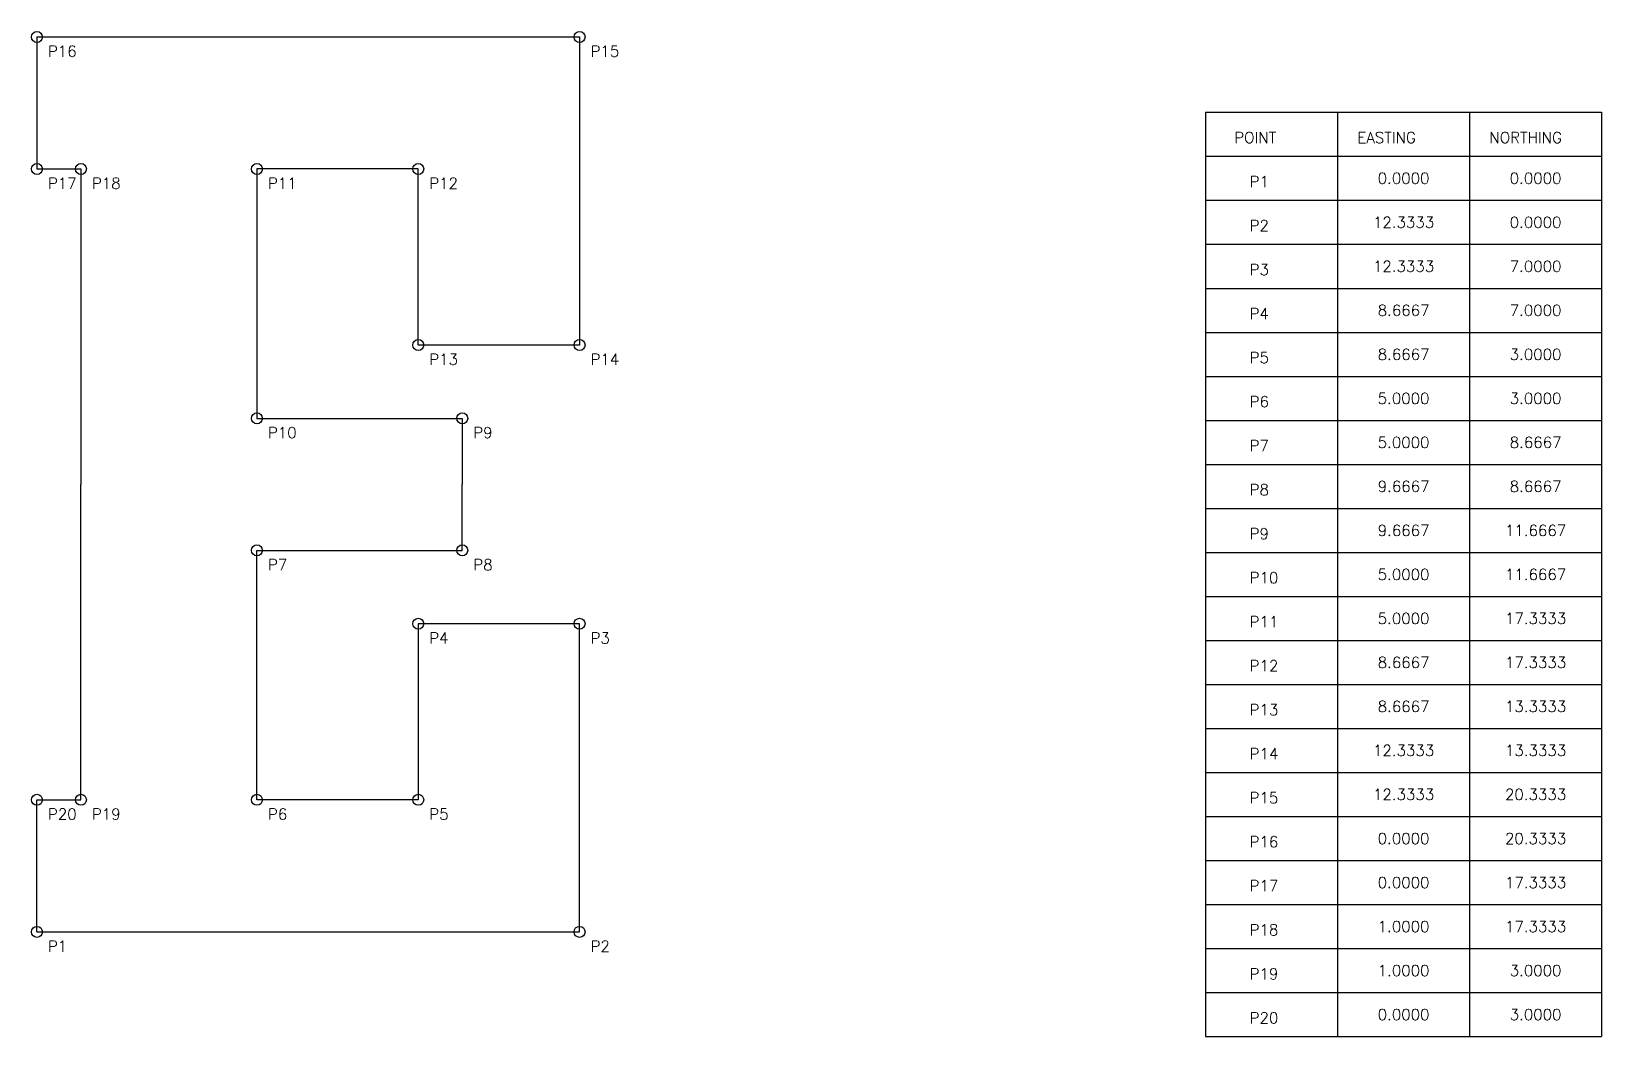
# Model space of a CAD drawing. Header units: inches. Extents: x -0.1 to 35.6, y -2.4 to 20.5.
import ezdxf
from ezdxf.enums import TextEntityAlignment as Align

# ---------------------------------------------------------------- set-up
doc = ezdxf.new("R2010")
doc.units = ezdxf.units.IN
doc.header["$MEASUREMENT"] = 0
doc.layers.add('LETTERE', color=7, linetype='Continuous')
doc.styles.add('romans', font='romans.shx', dxfattribs={"height": 0.25})

msp = doc.modelspace()

# ---------------------------------------------------------------- linework, layer by layer
for p, q in [((26.562, 18.621), (35.562, 18.621)), ((26.562, 18.621), (26.562, 15.621)), ((26.562, 18.621), (26.562, -2.379)), ((29.562, 18.621), (29.562, 15.621)), ((29.562, 18.621), (29.562, -2.379)), ((32.562, 18.621), (32.562, 15.621)), ((32.562, 18.621), (32.562, -2.379)), ((35.562, 18.621), (35.562, 15.621)), ((35.562, 18.621), (35.562, -2.379)), ((26.562, 17.621), (35.562, 17.621)), ((26.562, 16.621), (35.562, 16.621)), ((26.562, 15.621), (35.562, 15.621)), ((26.562, 14.621), (35.562, 14.621)), ((26.562, 13.621), (35.562, 13.621)), ((26.562, 12.621), (35.562, 12.621)), ((26.562, 11.621), (35.562, 11.621)), ((26.562, 10.621), (35.562, 10.621)), ((26.562, 9.621), (35.562, 9.621)), ((26.562, 8.621), (35.562, 8.621)), ((26.562, 7.621), (35.562, 7.621)), ((26.562, 6.621), (35.562, 6.621)), ((26.562, 5.621), (35.562, 5.621)), ((26.562, 4.621), (35.562, 4.621)), ((26.562, 3.621), (35.562, 3.621)), ((26.562, 2.621), (35.562, 2.621)), ((26.562, 1.621), (35.562, 1.621)), ((26.562, 0.621), (35.562, 0.621)), ((26.562, -0.379), (35.562, -0.379)), ((26.562, -1.379), (35.562, -1.379)), ((26.562, -2.379), (35.562, -2.379))]:
    msp.add_line(p, q)
at = {"color": 3}
for centre in [(0, 20.333), (12.333, 20.333), (0, 17.333), (1, 17.333), (5, 17.333), (8.667, 17.333), (8.667, 13.333), (12.333, 13.333), (5, 11.667), (9.667, 11.667), (5, 8.667), (9.667, 8.667), (8.667, 7), (12.333, 7), (0, 3), (1, 3), (5, 3), (8.667, 3), (0, 0), (12.333, 0)]:
    msp.add_circle(centre, 0.125, dxfattribs=at)
at = {"layer": 'LETTERE', "color": 1}
for points in [[(0, 20.333), (12.333, 20.333), (12.333, 13.333), (8.667, 13.333), (8.667, 17.333), (5, 17.333)], [(0, 20.333), (0, 17.333), (1, 17.333), (1, 10.167)], [(5, 17.333), (5, 11.667)], [(5, 11.667), (9.667, 11.667), (9.667, 10.167)], [(0, 0), (0, 3), (1, 3), (1, 10.167)], [(5, 8.667), (9.667, 8.667), (9.667, 10.167)], [(5, 3), (5, 8.667)], [(0, 0), (12.333, 0), (12.333, 7), (8.667, 7), (8.667, 3), (5, 3)]]:
    msp.add_lwpolyline(points, dxfattribs=at)

# ---------------------------------------------------------------- texts
at = {"style": 'romans'}
for s, p in [('P16', (0.25, 19.883)), ('P15', (12.583, 19.883)), ('POINT', (27.212, 17.921)), ('EASTING', (30.012, 17.921)), ('NORTHING', (33.012, 17.921)), ('P17', (0.25, 16.883)), ('P18', (1.25, 16.883)), ('P11', (5.25, 16.883)), ('P12', (8.917, 16.883)), ('P1', (27.562, 16.921)), ('P2', (27.562, 15.921)), ('P3', (27.562, 14.921)), ('P4', (27.562, 13.921)), ('P13', (8.917, 12.883)), ('P14', (12.583, 12.883)), ('P5', (27.562, 12.921)), ('P6', (27.562, 11.921)), ('P10', (5.25, 11.217)), ('P9', (9.917, 11.217)), ('P7', (27.562, 10.921)), ('P8', (27.562, 9.921)), ('P9', (27.562, 8.921)), ('P7', (5.25, 8.217)), ('P8', (9.917, 8.217)), ('P10', (27.562, 7.921)), ('P11', (27.562, 6.921)), ('P4', (8.917, 6.55)), ('P3', (12.583, 6.55)), ('P12', (27.562, 5.921)), ('P13', (27.562, 4.921)), ('P14', (27.562, 3.921)), ('P15', (27.562, 2.921)), ('P20', (0.25, 2.55)), ('P19', (1.25, 2.55)), ('P6', (5.25, 2.55)), ('P5', (8.917, 2.55)), ('P16', (27.562, 1.921)), ('P17', (27.562, 0.921)), ('P18', (27.562, -0.079)), ('P1', (0.25, -0.45)), ('P2', (12.583, -0.45)), ('P19', (27.562, -1.079)), ('P20', (27.562, -2.079))]:
    msp.add_text(s, height=0.25, dxfattribs=at).set_placement(p)
for s, p in [('0.0000', (31.062, 17.121)), ('0.0000', (34.062, 17.121)), ('12.3333', (31.062, 16.121)), ('0.0000', (34.062, 16.121)), ('12.3333', (31.062, 15.121)), ('7.0000', (34.062, 15.121)), ('8.6667', (31.062, 14.121)), ('7.0000', (34.062, 14.121)), ('8.6667', (31.062, 13.121)), ('3.0000', (34.062, 13.121)), ('5.0000', (31.062, 12.121)), ('3.0000', (34.062, 12.121)), ('5.0000', (31.062, 11.121)), ('8.6667', (34.062, 11.121)), ('9.6667', (31.062, 10.121)), ('8.6667', (34.062, 10.121)), ('9.6667', (31.062, 9.121)), ('11.6667', (34.062, 9.121)), ('5.0000', (31.062, 8.121)), ('11.6667', (34.062, 8.121)), ('5.0000', (31.062, 7.121)), ('17.3333', (34.062, 7.121)), ('8.6667', (31.062, 6.121)), ('17.3333', (34.062, 6.121)), ('8.6667', (31.062, 5.121)), ('13.3333', (34.062, 5.121)), ('12.3333', (31.062, 4.121)), ('13.3333', (34.062, 4.121)), ('12.3333', (31.062, 3.121)), ('20.3333', (34.062, 3.121)), ('0.0000', (31.062, 2.121)), ('20.3333', (34.062, 2.121)), ('0.0000', (31.062, 1.121)), ('17.3333', (34.062, 1.121)), ('1.0000', (31.062, 0.121)), ('17.3333', (34.062, 0.121)), ('1.0000', (31.062, -0.879)), ('3.0000', (34.062, -0.879)), ('0.0000', (31.062, -1.879)), ('3.0000', (34.062, -1.879))]:
    msp.add_text(s, height=0.25, dxfattribs=at).set_placement(p, align=Align.MIDDLE_CENTER)

doc.saveas('drawing.dxf')
